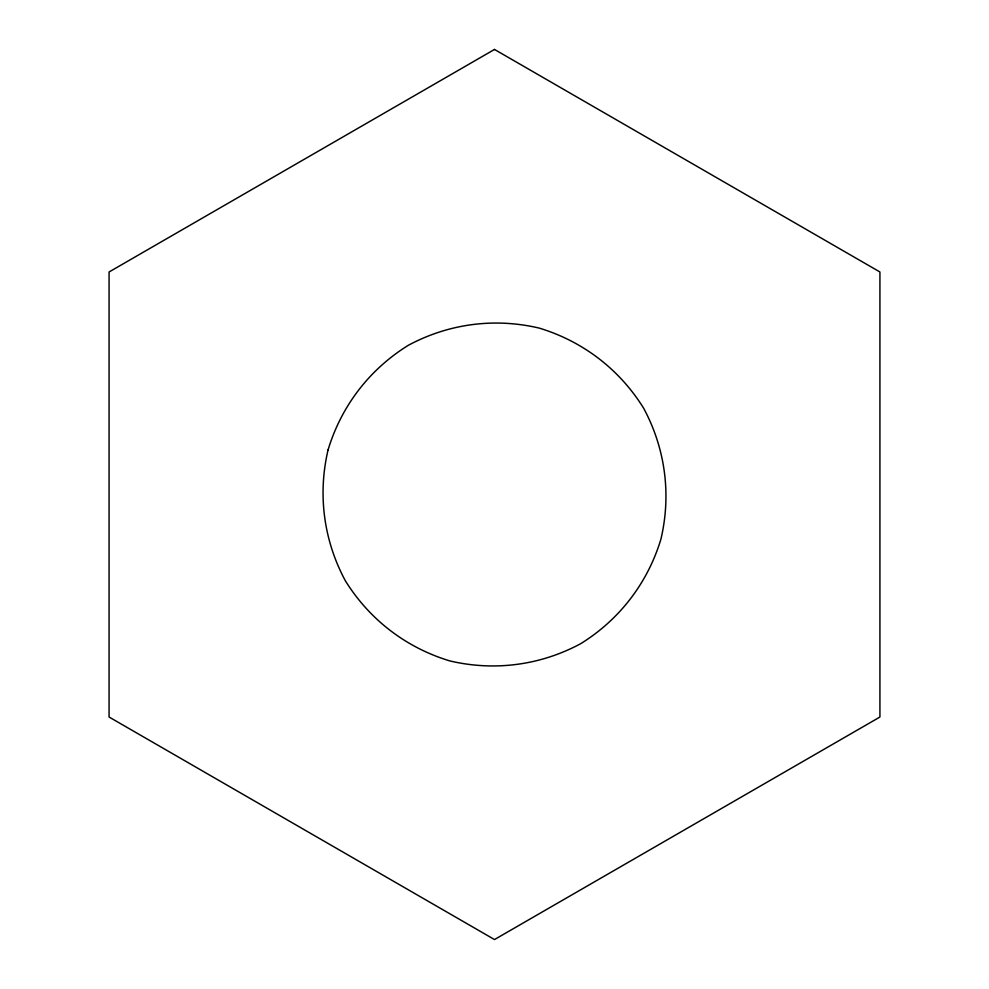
<?xml version="1.0" encoding="UTF-8"?>
<svg xmlns="http://www.w3.org/2000/svg" width="989" height="989" viewBox="0 0 989 989"><rect width="100%" height="100%" fill="white"/><g stroke="black" fill="none" stroke-linecap="round" stroke-linejoin="round"><path stroke-width="1.48" d="M328.064 449.908C317.593 494.463 323.638 540.328 345.285 580.654C369.379 619.559 406.083 647.721 449.908 660.936C494.463 671.407 540.328 665.362 580.654 643.715C619.559 619.621 647.721 582.917 660.936 539.092C671.407 494.537 665.362 448.672 643.715 408.346C619.621 369.441 582.917 341.279 539.092 328.064C494.537 317.593 448.672 323.638 408.346 345.285C369.441 369.379 341.279 406.083 328.064 449.908M494.5 49.45L109.074 271.975L109.074 717.025L494.5 939.55L879.926 717.025L879.926 271.975L494.5 49.45"/></g></svg>
